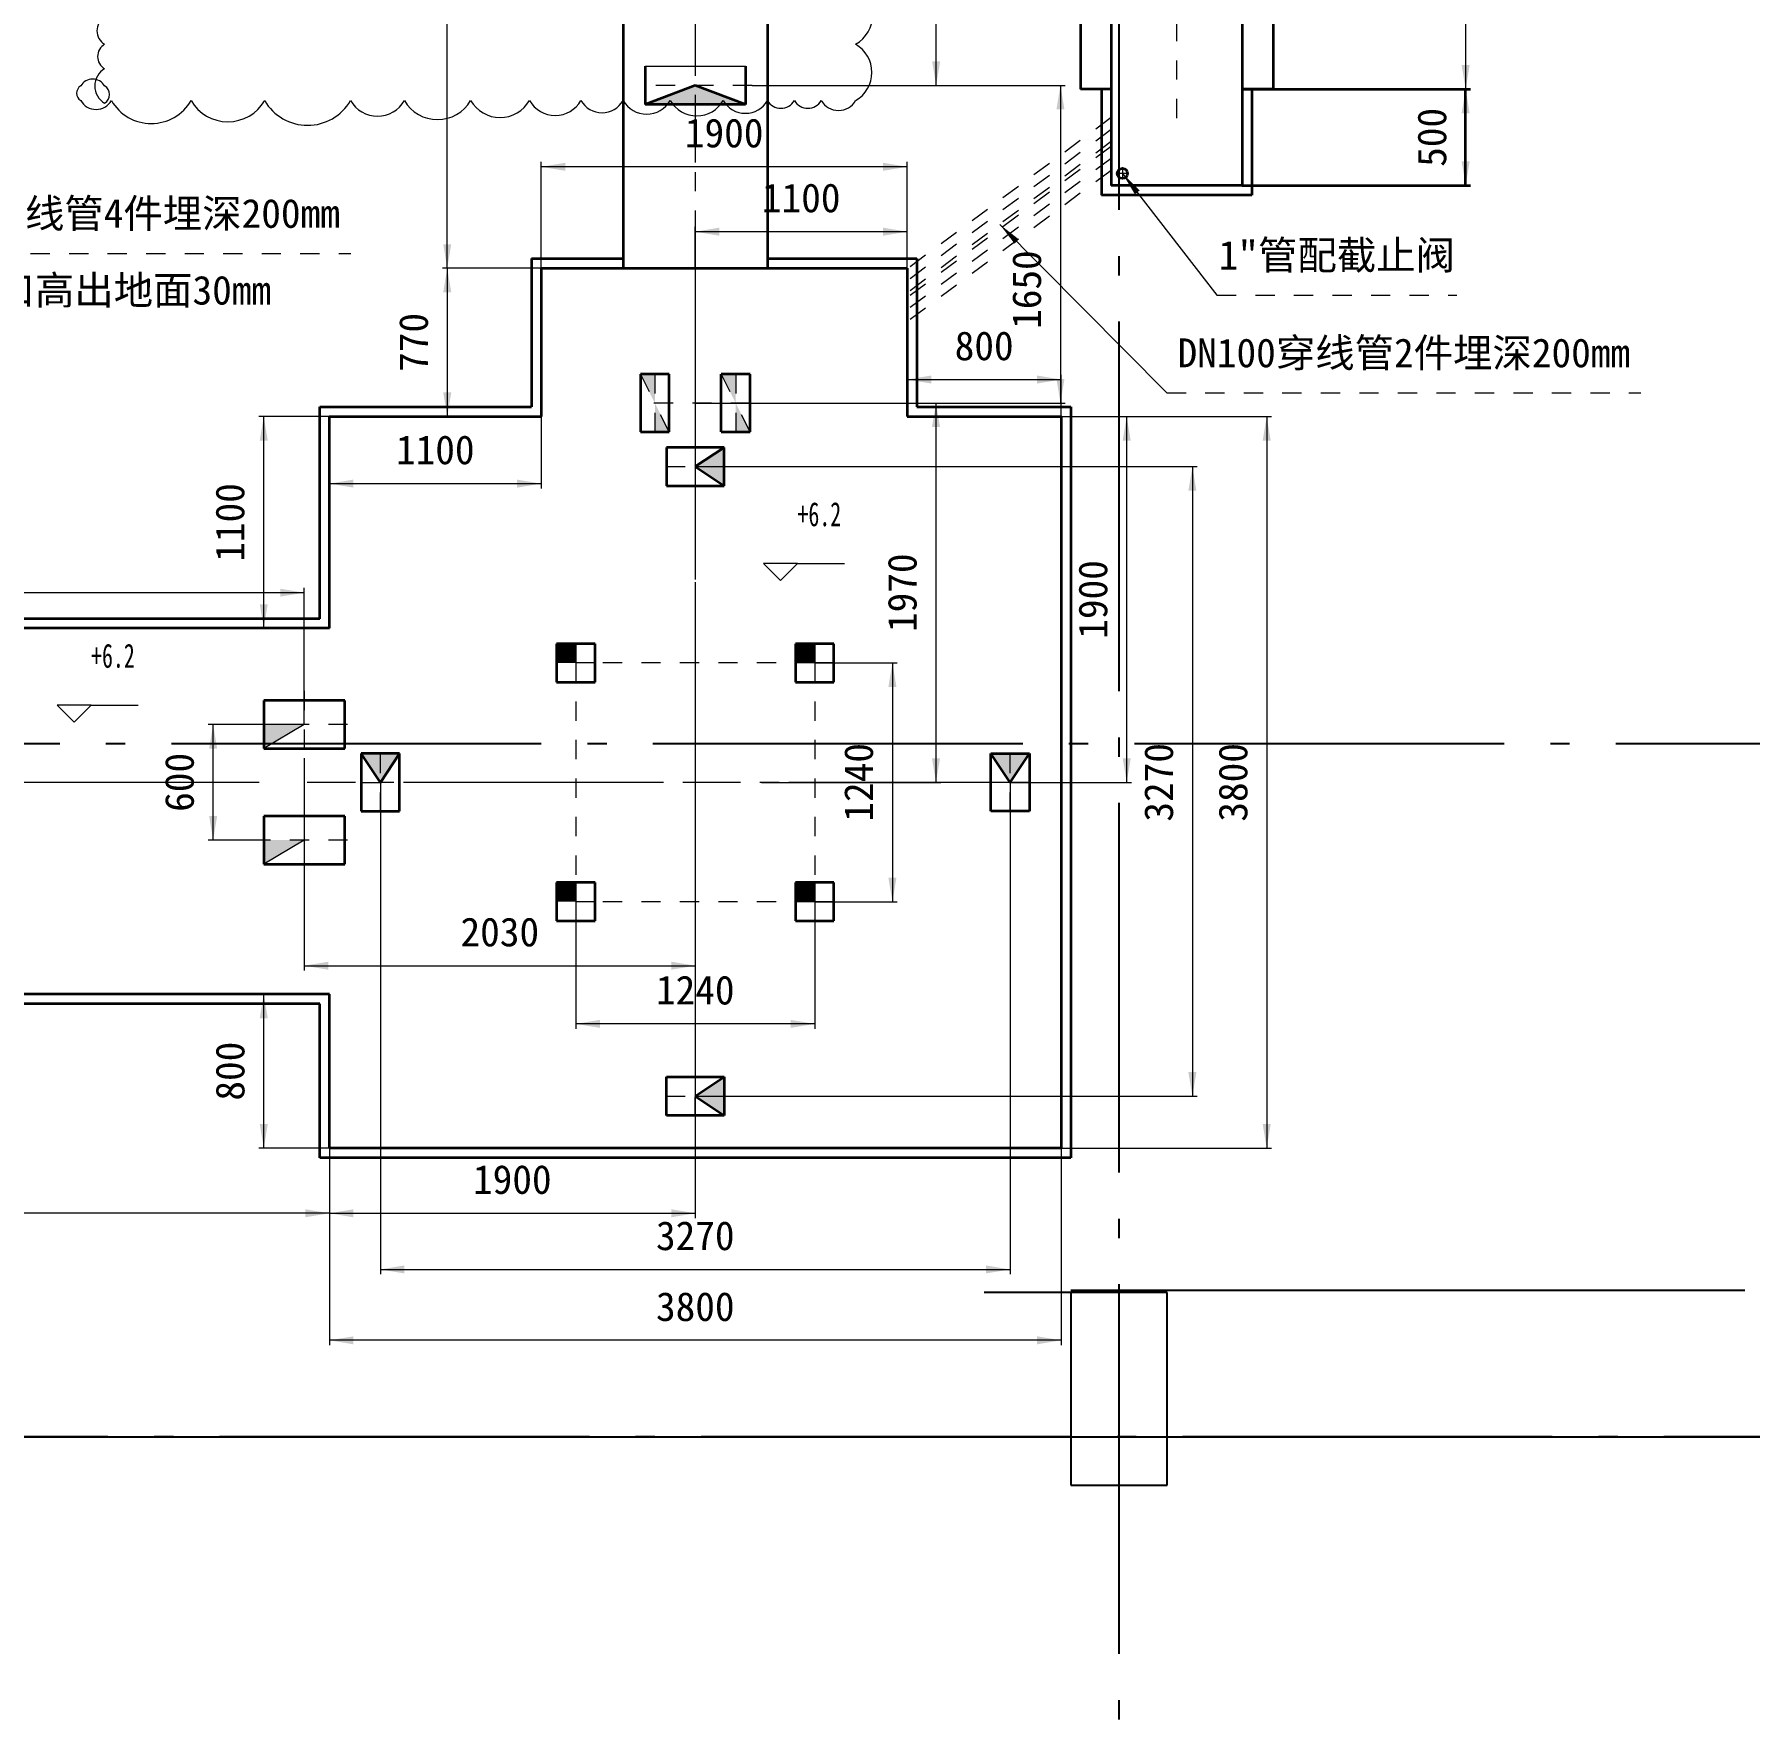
# Model space of a CAD drawing. Header units: metres. Extents: x 497148 to 498044, y 2998751 to 2999627.
# Drawn here: x 497586.3 to 497595.21, y 2999593.6 to 2999602.38 of the extents above; entities that cross this region are included whole.
import ezdxf
from ezdxf.enums import TextEntityAlignment as Align

# ---------------------------------------------------------------- set-up
doc = ezdxf.new("R2010")
doc.units = ezdxf.units.M
for name, pattern in [('ACAD_ISO04W100', [30.5, 24, -3, 0.5, -3]), ('CENTER', [2, 1.25, -0.25, 0.25, -0.25]), ('点画线', [18, 12, -2, 2, -2]), ('虚线', [2, 1, -1])]:
    doc.linetypes.add(name, pattern=pattern)
for name, color, linetype in [('COLUMN', 9, 'Continuous'), ('DOTE', 1, 'CENTER'), ('WALL', 9, 'Continuous')]:
    doc.layers.add(name, color=color, linetype=linetype)
for name, color, linetype, lineweight in [('中心线层', 1, 'CENTER', 9), ('尺寸线层', 3, 'Continuous', 18), ('粗实线层', 7, 'Continuous', 35), ('细实线层', 7, 'Continuous', 18), ('虚线层', 6, '虚线', 18)]:
    doc.layers.add(name, color=color, linetype=linetype, lineweight=lineweight)
doc.styles.add('CEC', font='SimSun.ttf')
doc.styles.add('标准', font='SimSun.ttf', dxfattribs={"width": 0.667})
doc.dimstyles.new('ZB100', dxfattribs={"dimscale": 25000, "dimtxt": 1.5, "dimasz": 1.25, "dimexe": 0.25, "dimexo": 0, "dimgap": 1, "dimtad": 1, "dimdec": 0, "dimtxsty": 'CEC', "dimcen": 2.5, "dimdle": 3, "dimclrd": 3, "dimclre": 3, "dimclrt": 3, "dimadec": 0, "dimazin": 0, "dimtfac": 1, "dimtdec": 0, "dimtmove": 0, "dimatfit": 3, "dimfxl": 0, "dimtolj": 1, "dimarcsym": 0})

# ---------------------------------------------------------------- blocks, each defined once
blk = doc.blocks.new('BLOCK1583_2_2')
at = {"layer": '虚线层', "linetype": 'Continuous', "lineweight": 18}
for points in [[(-601.7, 282.9), (-526.7, 432.9), (-601.7, 432.9)], [(-181.7, 282.9), (-106.7, 432.9), (-181.7, 432.9)], [(-601.7, 282.9), (-676.7, 132.9), (-601.7, 132.9)], [(-181.7, 282.9), (-256.7, 132.9), (-181.7, 132.9)]]:
    blk.add_hatch(color=256, dxfattribs=at).paths.add_polyline_path(points, flags=0)
at = {"layer": '中心线层', "linetype": '点画线', "lineweight": 18}
for p, q in [((-601.7, 132.9), (-601.7, 432.9)), ((-601.7, 402.9), (-601.7, 432.9)), ((-181.7, 132.9), (-181.7, 432.9)), ((-181.7, 402.9), (-181.7, 432.9))]:
    blk.add_line(p, q, dxfattribs=at)
at = {"layer": '中心线层'}
blk.add_line((-106.7, 282.9), (-676.7, 282.9), dxfattribs=at)
at = {"layer": '粗实线层'}
for p, q in [((-676.7, 132.9), (-676.7, 432.9)), ((-676.7, 432.9), (-526.7, 432.9)), ((-526.7, 432.9), (-526.7, 132.9)), ((-256.7, 432.9), (-106.7, 432.9)), ((-256.7, 432.9), (-256.7, 132.9)), ((-106.7, 432.9), (-106.7, 132.9)), ((-526.7, 132.9), (-676.7, 132.9)), ((-106.7, 132.9), (-256.7, 132.9))]:
    blk.add_line(p, q, dxfattribs=at)
at = {"layer": '虚线层', "linetype": '虚线', "lineweight": 18}
for p, q in [((-526.7, 432.9), (-601.7, 282.9)), ((-106.7, 432.9), (-181.7, 282.9)), ((-676.7, 132.9), (-601.7, 282.9)), ((-256.7, 132.9), (-181.7, 282.9))]:
    blk.add_line(p, q, dxfattribs=at)
blk = doc.blocks.new('BLOCK1363110321_1')
at = {"layer": '粗实线层'}
h = blk.add_hatch(color=6, dxfattribs=at)
h.paths.add_polyline_path([(-333.9, 181.1), (-333.9, 102.4), (-333.9, -78.9), (-233.9, 181.1)], flags=0)
h.paths.add_polyline_path([(-333.9, 441.1), (-333.9, 219.5), (-333.9, 181.1), (-233.9, 181.1)], flags=0)
at = {"layer": '中心线层'}
for p, q in [((-233.9, -113.9), (-233.9, 476.1)), ((-83.9, 181.1), (-383.9, 181.1))]:
    blk.add_line(p, q, dxfattribs=at)
at = {"layer": '粗实线层', "linetype": 'Continuous', "lineweight": 35}
blk.add_line((-333.9, -78.9), (-333.9, 441.1), dxfattribs=at)
at = {"layer": '粗实线层'}
for p, q in [((-133.9, 441.1), (-333.9, 441.1)), ((-233.9, 181.1), (-333.9, 441.1)), ((-333.9, -78.9), (-233.9, 181.1)), ((-133.9, -78.9), (-333.9, -78.9))]:
    blk.add_line(p, q, dxfattribs=at)
at = {"layer": '细实线层', "linetype": 'Continuous'}
blk.add_line((-133.9, 441.1), (-133.9, -78.9), dxfattribs=at)
blk = doc.blocks.new('*X503')
at = {"layer": '粗实线层'}
blk.add_hatch(color=6, dxfattribs=at).paths.add_polyline_path([(-100, 0), (-100, 55.6), (-100, 100), (0, 100), (0, 0)], flags=0)
at = {"layer": '中心线层'}
for p, q in [((0, -103), (0, 103)), ((-103, 0), (103, 0))]:
    blk.add_line(p, q, dxfattribs=at)
at = {"layer": '粗实线层'}
for p, q in [((-100, -100), (-100, 100)), ((-100, 100), (100, 100)), ((100, 100), (100, -100)), ((100, -100), (-100, -100))]:
    blk.add_line(p, q, dxfattribs=at)
blk = doc.blocks.new('*X504')
at = {"layer": '粗实线层'}
h = blk.add_hatch(color=6, dxfattribs=at)
h.paths.add_polyline_path([(-100, -150), (-45.6, -68.4), (0, 0), (0, -150)], flags=0)
h.paths.add_polyline_path([(0, -150), (0, -83.7), (0, 0), (100, -150)], flags=0)
at = {"layer": '中心线层'}
for p, q in [((0, 153), (0, -153)), ((-103, 0), (103, 0))]:
    blk.add_line(p, q, dxfattribs=at)
at = {"layer": '粗实线层'}
for p, q in [((-100, -150), (-100, 150)), ((-100, 150), (100, 150)), ((100, 150), (100, -150)), ((0, 0), (-100, -150)), ((0, 0), (100, -150)), ((100, -150), (-100, -150))]:
    blk.add_line(p, q, dxfattribs=at)
blk = doc.blocks.new('2t4343y43_1')
at = {"layer": '中心线层'}
for p, q in [((-1735.1, 3958.6), (-1735.1, 688.6)), ((-100.1, 2318.8), (-3370.1, 2318.8))]:
    blk.add_line(p, q, dxfattribs=at)
at = {"layer": '中心线层', "linetype": '点画线', "lineweight": 18}
for p, q in [((-2355.1, 2938.8), (-2355.1, 1698.8)), ((-1115.1, 2938.8), (-2355.1, 2938.8)), ((-1115.1, 2938.8), (-1115.1, 1698.8)), ((-1115.1, 1698.8), (-2355.1, 1698.8))]:
    blk.add_line(p, q, dxfattribs=at)
at = {"layer": '粗实线层', "xscale": -0.9999999999999994}
for name, p, rotation in [('*X504', (-1735.1, 3958.6), 90.00000045403044), ('*X503', (-2355.1, 2938.8), 90), ('*X503', (-1115.1, 2938.8), 90), ('*X504', (-3370.1, 2318.8), 180), ('*X503', (-2355.1, 1698.8), 90), ('*X503', (-1115.1, 1698.8), 90)]:
    blk.add_blockref(name, p, dxfattribs=dict(at, rotation=rotation))
at = {"layer": '粗实线层'}
for p, rotation in [((-100.1, 2318.8), 180), ((-1735.1, 688.6), 90)]:
    blk.add_blockref('*X504', p, dxfattribs=dict(at, rotation=rotation))
blk = doc.blocks.new('BLOCK2036_1')
h = blk.add_hatch(color=6)
h.paths.add_polyline_path([(-183, 220), (-183, 357), (-183, 430), (-58, 430)], flags=0)
h.paths.add_polyline_path([(-783, 220), (-783, 369.6), (-783, 430), (-658, 430)], flags=0)
at = {"layer": '中心线层'}
for p, q in [((-783, -5), (-783, 445)), ((-183, -5), (-183, 445)), ((-958, 220), (-608, 220)), ((-358, 220), (-8, 220))]:
    blk.add_line(p, q, dxfattribs=at)
at = {"layer": '粗实线层'}
for p, q in [((-908, 10), (-908, 430)), ((-908, 430), (-658, 430)), ((-658, 430), (-658, 10)), ((-308, 10), (-308, 430)), ((-308, 430), (-58, 430)), ((-58, 430), (-58, 10)), ((-658, 10), (-908, 10)), ((-58, 10), (-308, 10))]:
    blk.add_line(p, q, dxfattribs=at)
at = {"layer": '细实线层', "color": 6}
for p, q in [((-783, 220), (-658, 430)), ((-183, 220), (-58, 430))]:
    blk.add_line(p, q, dxfattribs=at)
blk = doc.blocks.new('t43543y54y54_1')
at = {"layer": '中心线层'}
for p, q in [((628.3, -983.3), (628.3, -1983.3)), ((4178.3, -1483.3), (-2771.7, -1483.3)), ((4436.1, -1765.3), (4495.1, -1765.3)), ((4465.6, -1735.9), (4465.6, -1794.8))]:
    blk.add_line(p, q, dxfattribs=at)
at = {"layer": '粗实线层', "color": 0}
for p, q in [((-2771.7, -983.3), (4028.3, -983.3)), ((-2771.7, -983.3), (-2771.7, -1983.3)), ((4028.3, -983.3), (4028.3, -1143.3)), ((-2771.7, -1143.3), (4528.3, -1143.3)), ((4028.3, -1093.3), (4578.3, -1093.3)), ((4528.3, -1143.3), (4528.3, -1823.3)), ((4578.3, -1093.3), (4578.3, -1873.3)), ((-2771.7, -1823.3), (4528.3, -1823.3)), ((4028.3, -1823.3), (4028.3, -1983.3)), ((4028.3, -1873.3), (4578.3, -1873.3)), ((-2771.7, -1983.3), (4028.3, -1983.3))]:
    blk.add_line(p, q, dxfattribs=at)
at = {"layer": '粗实线层'}
blk.add_circle((4465.6, -1765.3), 26.5, dxfattribs=at)
blk = doc.blocks.new('*X509')
at = {"layer": '虚线层', "linetype": 'Continuous', "ltscale": 0.05, "transparency": 16777216}
for points in [[(11885.3, 8377.4), (11906.1, 8252.4), (11864.5, 8252.4)], [(11885.3, 1577.4), (11906.1, 1702.4), (11864.5, 1702.4)]]:
    blk.add_hatch(color=3, dxfattribs=at).paths.add_polyline_path(points, flags=0)
at = {"layer": '虚线层', "color": 3, "linetype": 'Continuous', "ltscale": 0.05, "transparency": 16777216}
for p, q in [((10885.3, 8377.4), (11910.3, 8377.4)), ((11885.3, 8377.4), (11885.3, 1577.4)), ((10885.3, 1577.4), (11910.3, 1577.4))]:
    blk.add_line(p, q, dxfattribs=at)
at = {"layer": '虚线层', "color": 3, "ltscale": 0.05, "transparency": 16777216, "insert": (11711.1, 4977.4), "char_height": 150, "width": 816.201, "attachment_point": 5, "rotation": 89.9999, "style": 'CEC'}
blk.add_mtext('6800', dxfattribs=at)
blk = doc.blocks.new('*X510')
at = {"layer": '虚线层', "linetype": 'Continuous', "lineweight": 35, "ltscale": 0.05, "transparency": 16777216}
for points in [[(11885.3, 1577.4), (11864.5, 1452.4), (11906.1, 1452.4)], [(11885.3, 1077.4), (11864.5, 1202.4), (11906.1, 1202.4)]]:
    blk.add_hatch(color=3, dxfattribs=at).paths.add_polyline_path(points, flags=0)
at = {"layer": '虚线层', "color": 3, "linetype": 'Continuous', "lineweight": 35, "ltscale": 0.05, "transparency": 16777216}
for p, q in [((10725.3, 1577.4), (11910.3, 1577.4, 0)), ((11885.3, 1077.4), (11885.3, 1577.4)), ((10725.3, 1077.4), (11910.3, 1077.4, 0))]:
    blk.add_line(p, q, dxfattribs=at)
at = {"layer": '虚线层', "color": 3, "lineweight": 35, "ltscale": 0.05, "transparency": 16777216, "insert": (11711.1, 1327.4), "char_height": 150, "width": 596.648, "attachment_point": 5, "rotation": 89.9999, "style": 'CEC'}
blk.add_mtext('500', dxfattribs=at)
blk = doc.blocks.new('*X517')
at = {"layer": '虚线层', "linetype": 'Continuous', "ltscale": 0.05, "transparency": 16777216}
for points in [[(9136.1, 3797.4), (9115.3, 3672.4), (9156.9, 3672.4)], [(9136.1, 1597.4), (9115.3, 1722.4), (9156.9, 1722.4)]]:
    blk.add_hatch(color=3, dxfattribs=at).paths.add_polyline_path(points, flags=0)
at = {"layer": '虚线层', "color": 3, "linetype": 'Continuous', "ltscale": 0.05, "transparency": 16777216}
for p, q in [((8145.3, 3797.4), (9161.1, 3797.4)), ((9136.1, 1597.4), (9136.1, 3797.4)), ((8180.3, 1597.4), (9161.1, 1597.4))]:
    blk.add_line(p, q, dxfattribs=at)
at = {"layer": '虚线层', "color": 3, "ltscale": 0.05, "transparency": 16777216, "insert": (8961.9, 2697.4), "char_height": 150, "width": 814.525, "attachment_point": 5, "rotation": 90, "style": 'CEC'}
blk.add_mtext('2200', dxfattribs=at)
blk = doc.blocks.new('*X518')
at = {"layer": '虚线层', "linetype": 'Continuous', "ltscale": 0.05, "transparency": 16777216}
for points in [[(9781.5, 1597.4), (9802.3, 1472.4), (9760.6, 1472.4)], [(9781.5, -52.6), (9802.3, 72.4), (9760.6, 72.4)]]:
    blk.add_hatch(color=3, dxfattribs=at).paths.add_polyline_path(points, flags=0)
at = {"layer": '虚线层', "color": 3, "linetype": 'Continuous', "ltscale": 0.05, "transparency": 16777216}
for p, q in [((8180.3, 1597.4), (9806.5, 1597.4)), ((9781.5, 1597.4), (9781.5, -52.6)), ((8095.3, -52.6), (9806.5, -52.6))]:
    blk.add_line(p, q, dxfattribs=at)
at = {"layer": '虚线层', "color": 3, "ltscale": 0.05, "transparency": 16777216, "insert": (9606.9, 536.7), "char_height": 150, "width": 787.709, "attachment_point": 5, "rotation": 90, "style": 'CEC'}
blk.add_mtext('1650', dxfattribs=at)
blk = doc.blocks.new('*X522')
at = {"layer": '虚线层', "linetype": 'Continuous', "ltscale": 0.05, "transparency": 16777216}
for points in [[(6597.4, 7947.4), (6576.6, 7822.4), (6618.3, 7822.4)], [(6597.4, 647.4), (6576.6, 772.4), (6618.3, 772.4)]]:
    blk.add_hatch(color=3, dxfattribs=at).paths.add_polyline_path(points, flags=0)
at = {"layer": '虚线层', "color": 3, "linetype": 'Continuous', "ltscale": 0.05, "transparency": 16777216}
for p, q in [((7085.3, 7947.4), (6572.4, 7947.4)), ((6597.4, 647.4), (6597.4, 7947.4)), ((7085.3, 647.4), (6572.4, 647.4))]:
    blk.add_line(p, q, dxfattribs=at)
at = {"layer": '虚线层', "color": 3, "ltscale": 0.05, "transparency": 16777216, "insert": (6423.3, 4297.4), "char_height": 150, "width": 809.497, "attachment_point": 5, "rotation": 90, "style": 'CEC'}
blk.add_mtext('7300', dxfattribs=at)
blk = doc.blocks.new('*X524')
at = {"layer": '虚线层', "linetype": 'Continuous', "ltscale": 0.05, "transparency": 16777216}
for points in [[(9135.3, -52.6), (9114.5, -177.6), (9156.1, -177.6)], [(9135.3, -2022.6), (9114.5, -1897.6), (9156.1, -1897.6)]]:
    blk.add_hatch(color=3, dxfattribs=at).paths.add_polyline_path(points, flags=0)
at = {"layer": '虚线层', "color": 3, "linetype": 'Continuous', "ltscale": 0.05, "transparency": 16777216}
for p, q in [((7885.3, -52.6), (9160.3, -52.6)), ((9135.3, -2022.6), (9135.3, -52.6)), ((8228.8, -2022.6), (9160.3, -2022.6))]:
    blk.add_line(p, q, dxfattribs=at)
at = {"layer": '虚线层', "color": 3, "ltscale": 0.05, "transparency": 16777216, "insert": (8960.7, -1037.6), "char_height": 150, "width": 787.709, "attachment_point": 5, "rotation": 90, "style": 'CEC'}
blk.add_mtext('1970', dxfattribs=at)
blk = doc.blocks.new('*X525')
at = {"layer": '虚线层', "linetype": 'Continuous', "ltscale": 0.05, "transparency": 16777216}
for points in [[(5855.3, -2975), (5980.3, -2954.1), (5980.3, -2995.8)], [(7885.3, -2975), (7760.3, -2954.1), (7760.3, -2995.8)]]:
    blk.add_hatch(color=3, dxfattribs=at).paths.add_polyline_path(points, flags=0)
at = {"layer": '虚线层', "color": 3, "linetype": 'Continuous', "ltscale": 0.05, "transparency": 16777216}
for p, q in [((5855.3, -1897.6), (5855.3, -3000)), ((7885.3, -2022.6), (7885.3, -3000)), ((5855.3, -2975), (7885.3, -2975))]:
    blk.add_line(p, q, dxfattribs=at)
at = {"layer": '虚线层', "color": 3, "ltscale": 0.05, "transparency": 16777216, "insert": (6870.3, -2800.8), "char_height": 150, "width": 814.525, "attachment_point": 5, "style": 'CEC'}
blk.add_mtext('2030', dxfattribs=at)
blk = doc.blocks.new('*X526')
at = {"layer": '虚线层', "linetype": 'Continuous', "ltscale": 0.05, "transparency": 16777216}
for points in [[(8909, -1402.6), (8929.8, -1527.6), (8888.1, -1527.6)], [(8909, -2642.6), (8929.8, -2517.6), (8888.1, -2517.6)]]:
    blk.add_hatch(color=3, dxfattribs=at).paths.add_polyline_path(points, flags=0)
at = {"layer": '虚线层', "color": 3, "linetype": 'Continuous', "ltscale": 0.05, "transparency": 16777216}
for p, q in [((8505.3, -1402.6), (8934, -1402.6)), ((8909, -1402.6), (8909, -2642.6)), ((8505.3, -2642.6), (8934, -2642.6))]:
    blk.add_line(p, q, dxfattribs=at)
at = {"layer": '虚线层', "color": 3, "ltscale": 0.05, "transparency": 16777216, "insert": (8734.4, -2022.6), "char_height": 150, "width": 787.709, "attachment_point": 5, "rotation": 90, "style": 'CEC'}
blk.add_mtext('1240', dxfattribs=at)
blk = doc.blocks.new('*X527')
at = {"layer": '虚线层', "linetype": 'Continuous', "ltscale": 0.05, "transparency": 16777216}
for points in [[(10466.5, -382.8), (10487.3, -507.8), (10445.7, -507.8)], [(10466.5, -3652.8), (10487.3, -3527.8), (10445.7, -3527.8)]]:
    blk.add_hatch(color=3, dxfattribs=at).paths.add_polyline_path(points, flags=0)
at = {"layer": '虚线层', "color": 3, "linetype": 'Continuous', "ltscale": 0.05, "transparency": 16777216}
for p, q in [((7885.3, -382.8), (10491.5, -382.8)), ((10466.5, -382.8), (10466.5, -3652.8)), ((7885.3, -3652.8), (10491.5, -3652.8))]:
    blk.add_line(p, q, dxfattribs=at)
at = {"layer": '虚线层', "color": 3, "ltscale": 0.05, "transparency": 16777216, "insert": (10292.4, -2022.6), "char_height": 150, "width": 811.173, "attachment_point": 5, "rotation": 90, "style": 'CEC'}
blk.add_mtext('3270', dxfattribs=at)
blk = doc.blocks.new('*X528')
at = {"layer": '虚线层', "linetype": 'Continuous', "ltscale": 0.05, "transparency": 16777216}
for points in [[(7265.3, -3277.1), (7390.3, -3298), (7390.3, -3256.3)], [(8505.3, -3277.1), (8380.3, -3298), (8380.3, -3256.3)]]:
    blk.add_hatch(color=3, dxfattribs=at).paths.add_polyline_path(points, flags=0)
at = {"layer": '虚线层', "color": 3, "linetype": 'Continuous', "ltscale": 0.05, "transparency": 16777216}
for p, q in [((7265.3, -2642.6), (7265.3, -3302.1)), ((8505.3, -2642.6), (8505.3, -3302.1)), ((8505.3, -3277.1), (7265.3, -3277.1))]:
    blk.add_line(p, q, dxfattribs=at)
at = {"layer": '虚线层', "color": 3, "ltscale": 0.05, "transparency": 16777216, "insert": (7885.3, -3102.6), "char_height": 150, "width": 787.709, "attachment_point": 5, "style": 'CEC'}
blk.add_mtext('1240', dxfattribs=at)
blk = doc.blocks.new('*X529')
at = {"layer": '虚线层', "linetype": 'Continuous', "ltscale": 0.05, "transparency": 16777216}
for points in [[(6250.3, -4552.6), (6375.3, -4531.8), (6375.3, -4573.4)], [(9520.3, -4552.6), (9395.3, -4531.8), (9395.3, -4573.4)]]:
    blk.add_hatch(color=3, dxfattribs=at).paths.add_polyline_path(points, flags=0)
at = {"layer": '虚线层', "color": 3, "linetype": 'Continuous', "ltscale": 0.05, "transparency": 16777216}
for p, q in [((6250.3, -2022.6), (6250.3, -4577.6)), ((9520.3, -2022.6), (9520.3, -4577.6)), ((6250.3, -4552.6), (9520.3, -4552.6))]:
    blk.add_line(p, q, dxfattribs=at)
at = {"layer": '虚线层', "color": 3, "ltscale": 0.05, "transparency": 16777216, "insert": (7885.3, -4378.4), "char_height": 150, "width": 811.173, "attachment_point": 5, "style": 'CEC'}
blk.add_mtext('3270', dxfattribs=at)
blk = doc.blocks.new('*X530')
at = {"layer": '虚线层', "linetype": 'Continuous', "ltscale": 0.05, "transparency": 16777216}
for points in [[(10125.5, -122.6), (10104.6, -247.6), (10146.3, -247.6)], [(10125.5, -2022.6), (10104.6, -1897.6), (10146.3, -1897.6)]]:
    blk.add_hatch(color=3, dxfattribs=at).paths.add_polyline_path(points, flags=0)
at = {"layer": '虚线层', "color": 3, "linetype": 'Continuous', "ltscale": 0.05, "transparency": 16777216}
for p, q in [((9520.3, -122.6), (10150.5, -122.6)), ((10125.5, -2022.6), (10125.5, -122.6)), ((9520.3, -2022.6), (10150.5, -2022.6))]:
    blk.add_line(p, q, dxfattribs=at)
at = {"layer": '虚线层', "color": 3, "ltscale": 0.05, "transparency": 16777216, "insert": (9950.9, -1072.6), "char_height": 150, "width": 787.709, "attachment_point": 5, "rotation": 90, "style": 'CEC'}
blk.add_mtext('1900', dxfattribs=at)
blk = doc.blocks.new('*X531')
at = {"layer": '虚线层', "linetype": 'Continuous', "ltscale": 0.05, "transparency": 16777216}
for points in [[(10852.4, -122.6), (10873.3, -247.6), (10831.6, -247.6)], [(10852.4, -3922.6), (10873.3, -3797.6), (10831.6, -3797.6)]]:
    blk.add_hatch(color=3, dxfattribs=at).paths.add_polyline_path(points, flags=0)
at = {"layer": '虚线层', "color": 3, "linetype": 'Continuous', "ltscale": 0.05, "transparency": 16777216}
for p, q in [((9785.3, -122.6), (10877.4, -122.6)), ((10852.4, -122.6), (10852.4, -3922.6)), ((9785.3, -3922.6), (10877.4, -3922.6))]:
    blk.add_line(p, q, dxfattribs=at)
at = {"layer": '虚线层', "color": 3, "ltscale": 0.05, "transparency": 16777216, "insert": (10678.3, -2022.6), "char_height": 150, "width": 811.173, "attachment_point": 5, "rotation": 90, "style": 'CEC'}
blk.add_mtext('3800', dxfattribs=at)
blk = doc.blocks.new('*X532')
at = {"layer": '虚线层', "linetype": 'Continuous', "ltscale": 0.05, "transparency": 16777216}
for points in [[(5985.3, -4260.9), (6110.3, -4240.1), (6110.3, -4281.8)], [(7885.3, -4260.9), (7760.3, -4240.1), (7760.3, -4281.8)]]:
    blk.add_hatch(color=3, dxfattribs=at).paths.add_polyline_path(points, flags=0)
at = {"layer": '虚线层', "color": 3, "linetype": 'Continuous', "ltscale": 0.05, "transparency": 16777216}
for p, q in [((7885.3, -3652.8), (7885.3, -4285.9)), ((5985.3, -3922.6), (5985.3, -4285.9)), ((5985.3, -4260.9), (7885.3, -4260.9))]:
    blk.add_line(p, q, dxfattribs=at)
at = {"layer": '虚线层', "color": 3, "ltscale": 0.05, "transparency": 16777216, "insert": (6935.3, -4086.3), "char_height": 150, "width": 787.709, "attachment_point": 5, "style": 'CEC'}
blk.add_mtext('1900', dxfattribs=at)
blk = doc.blocks.new('*X533')
at = {"layer": '虚线层', "linetype": 'Continuous', "ltscale": 0.05, "transparency": 16777216}
for points in [[(5985.3, -4920.6), (6110.3, -4941.5), (6110.3, -4899.8)], [(9785.3, -4920.6), (9660.3, -4941.5), (9660.3, -4899.8)]]:
    blk.add_hatch(color=3, dxfattribs=at).paths.add_polyline_path(points, flags=0)
at = {"layer": '虚线层', "color": 3, "linetype": 'Continuous', "ltscale": 0.05, "transparency": 16777216}
for p, q in [((5985.3, -3922.6), (5985.3, -4945.6)), ((9785.3, -3922.6), (9785.3, -4945.6)), ((9785.3, -4920.6), (5985.3, -4920.6))]:
    blk.add_line(p, q, dxfattribs=at)
at = {"layer": '虚线层', "color": 3, "ltscale": 0.05, "transparency": 16777216, "insert": (7885.3, -4746.5), "char_height": 150, "width": 811.173, "attachment_point": 5, "style": 'CEC'}
blk.add_mtext('3800', dxfattribs=at)
blk = doc.blocks.new('*X534')
at = {"layer": '虚线层', "linetype": 'Continuous', "ltscale": 0.05, "transparency": 16777216}
for points in [[(7085.3, 1174.5), (7210.3, 1153.7), (7210.3, 1195.3)], [(8985.3, 1174.5), (8860.3, 1153.7), (8860.3, 1195.3)]]:
    blk.add_hatch(color=3, dxfattribs=at).paths.add_polyline_path(points, flags=0)
at = {"layer": '虚线层', "color": 3, "linetype": 'Continuous', "ltscale": 0.05, "transparency": 16777216}
for p, q in [((7085.3, 647.4), (7085.3, 1199.5)), ((8985.3, 1174.5), (7085.3, 1174.5)), ((8985.3, 647.4), (8985.3, 1199.5))]:
    blk.add_line(p, q, dxfattribs=at)
at = {"layer": '虚线层', "color": 3, "ltscale": 0.05, "transparency": 16777216, "insert": (8035.3, 1349.1), "char_height": 150, "width": 787.709, "attachment_point": 5, "style": 'CEC'}
blk.add_mtext('1900', dxfattribs=at)
blk = doc.blocks.new('*X535')
at = {"layer": '虚线层', "linetype": 'Continuous', "ltscale": 0.05, "transparency": 16777216}
for points in [[(7885.3, 837.4), (8010.3, 816.6), (8010.3, 858.3)], [(8985.3, 837.4), (8860.3, 816.6), (8860.3, 858.3)]]:
    blk.add_hatch(color=3, dxfattribs=at).paths.add_polyline_path(points, flags=0)
at = {"layer": '虚线层', "color": 3, "linetype": 'Continuous', "ltscale": 0.05, "transparency": 16777216}
for p, q in [((7885.3, 647.4), (7885.3, 862.4)), ((8985.3, 837.4), (7885.3, 837.4)), ((8985.3, 647.4), (8985.3, 862.4))]:
    blk.add_line(p, q, dxfattribs=at)
at = {"layer": '虚线层', "color": 3, "ltscale": 0.05, "transparency": 16777216, "insert": (8435.3, 1012), "char_height": 150, "width": 787.709, "attachment_point": 5, "style": 'CEC'}
blk.add_mtext('1100', dxfattribs=at)
blk = doc.blocks.new('*X536')
at = {"layer": '虚线层', "linetype": 'Continuous', "ltscale": 0.05, "transparency": 16777216}
for points in [[(6597.4, 647.4), (6618.3, 522.4), (6576.6, 522.4)], [(6597.4, -122.6), (6618.3, 2.4), (6576.6, 2.4)]]:
    blk.add_hatch(color=3, dxfattribs=at).paths.add_polyline_path(points, flags=0)
at = {"layer": '虚线层', "color": 3, "linetype": 'Continuous', "ltscale": 0.05, "transparency": 16777216}
for p, q in [((7085.3, 647.4), (6572.4, 647.4)), ((6597.4, 647.4), (6597.4, -122.6)), ((7085.3, -122.6), (6572.4, -122.6))]:
    blk.add_line(p, q, dxfattribs=at)
at = {"layer": '虚线层', "color": 3, "ltscale": 0.05, "transparency": 16777216, "insert": (6423.3, 262.4), "char_height": 150, "width": 594.972, "attachment_point": 5, "rotation": 90, "style": 'CEC'}
blk.add_mtext('770', dxfattribs=at)
blk = doc.blocks.new('*X537')
at = {"layer": '虚线层', "linetype": 'Continuous', "ltscale": 0.05, "transparency": 16777216}
for points in [[(8985.3, 69.5), (9110.3, 90.3), (9110.3, 48.7)], [(9785.3, 69.5), (9660.3, 90.3), (9660.3, 48.7)]]:
    blk.add_hatch(color=3, dxfattribs=at).paths.add_polyline_path(points, flags=0)
at = {"layer": '虚线层', "color": 3, "linetype": 'Continuous', "ltscale": 0.05, "transparency": 16777216}
for p, q in [((8985.3, -122.6), (8985.3, 94.5)), ((9785.3, -122.6), (9785.3, 94.5)), ((8985.3, 69.5), (9785.3, 69.5))]:
    blk.add_line(p, q, dxfattribs=at)
at = {"layer": '虚线层', "color": 3, "ltscale": 0.05, "transparency": 16777216, "insert": (9385.3, 243.7), "char_height": 150, "width": 603.352, "attachment_point": 5, "style": 'CEC'}
blk.add_mtext('800', dxfattribs=at)
blk = doc.blocks.new('*X538')
at = {"layer": '虚线层', "linetype": 'Continuous', "ltscale": 0.05, "transparency": 16777216}
for points in [[(5985.3, -471.1), (6110.3, -450.3), (6110.3, -491.9)], [(7085.3, -471.1), (6960.3, -450.3), (6960.3, -491.9)]]:
    blk.add_hatch(color=3, dxfattribs=at).paths.add_polyline_path(points, flags=0)
at = {"layer": '虚线层', "color": 3, "linetype": 'Continuous', "ltscale": 0.05, "transparency": 16777216}
for p, q in [((5985.3, -122.6), (5985.3, -496.1)), ((7085.3, -122.6), (7085.3, -496.1)), ((5985.3, -471.1), (7085.3, -471.1))]:
    blk.add_line(p, q, dxfattribs=at)
at = {"layer": '虚线层', "color": 3, "ltscale": 0.05, "transparency": 16777216, "insert": (6535.3, -296.5), "char_height": 150, "width": 787.709, "attachment_point": 5, "style": 'CEC'}
blk.add_mtext('1100', dxfattribs=at)
blk = doc.blocks.new('*X539')
at = {"layer": '虚线层', "linetype": 'Continuous', "ltscale": 0.05, "transparency": 16777216}
for points in [[(5644.6, -122.6), (5623.8, -247.6), (5665.4, -247.6)], [(5644.6, -1222.6), (5623.8, -1097.6), (5665.4, -1097.6)]]:
    blk.add_hatch(color=3, dxfattribs=at).paths.add_polyline_path(points, flags=0)
at = {"layer": '虚线层', "color": 3, "linetype": 'Continuous', "ltscale": 0.05, "transparency": 16777216}
for p, q in [((5985.3, -122.6), (5619.6, -122.6)), ((5644.6, -1222.6), (5644.6, -122.6)), ((5985.3, -1222.6), (5619.6, -1222.6))]:
    blk.add_line(p, q, dxfattribs=at)
at = {"layer": '虚线层', "color": 3, "ltscale": 0.05, "transparency": 16777216, "insert": (5470, -672.6), "char_height": 150, "width": 787.709, "attachment_point": 5, "rotation": 90, "style": 'CEC'}
blk.add_mtext('1100', dxfattribs=at)
blk = doc.blocks.new('*X540')
at = {"layer": '虚线层', "linetype": 'Continuous', "ltscale": 0.05, "transparency": 16777216}
for points in [[(5644.6, -3122.6), (5623.8, -3247.6), (5665.4, -3247.6)], [(5644.6, -3922.6), (5623.8, -3797.6), (5665.4, -3797.6)]]:
    blk.add_hatch(color=3, dxfattribs=at).paths.add_polyline_path(points, flags=0)
at = {"layer": '虚线层', "color": 3, "linetype": 'Continuous', "ltscale": 0.05, "transparency": 16777216}
for p, q in [((5985.3, -3122.6), (5619.6, -3122.6)), ((5644.6, -3922.6), (5644.6, -3122.6)), ((5985.3, -3922.6), (5619.6, -3922.6))]:
    blk.add_line(p, q, dxfattribs=at)
at = {"layer": '虚线层', "color": 3, "ltscale": 0.05, "transparency": 16777216, "insert": (5470.5, -3522.6), "char_height": 150, "width": 603.352, "attachment_point": 5, "rotation": 90, "style": 'CEC'}
blk.add_mtext('800', dxfattribs=at)
blk = doc.blocks.new('*X541')
at = {"layer": '虚线层', "linetype": 'Continuous', "ltscale": 0.05, "transparency": 16777216}
for points in [[(2275.3, -1037.6), (2400.3, -1058.4), (2400.3, -1016.8)], [(5855.3, -1037.6), (5730.3, -1058.4), (5730.3, -1016.8)]]:
    blk.add_hatch(color=3, dxfattribs=at).paths.add_polyline_path(points, flags=0)
at = {"layer": '虚线层', "color": 3, "linetype": 'Continuous', "ltscale": 0.05, "transparency": 16777216}
for p, q in [((2275.3, -1722.6), (2275.3, -1012.6)), ((5855.3, -1037.6), (2275.3, -1037.6)), ((5855.3, -1722.6), (5855.3, -1012.6))]:
    blk.add_line(p, q, dxfattribs=at)
at = {"layer": '虚线层', "color": 3, "ltscale": 0.05, "transparency": 16777216, "insert": (4065.3, -863.4), "char_height": 150, "width": 811.173, "attachment_point": 5, "style": 'CEC'}
blk.add_mtext('3580', dxfattribs=at)
blk = doc.blocks.new('*X543')
at = {"layer": '虚线层', "linetype": 'Continuous', "ltscale": 0.05, "transparency": 16777216}
for points in [[(1195.3, -4260.9), (1320.3, -4281.8), (1320.3, -4240.1)], [(5985.3, -4260.9), (5860.3, -4281.8), (5860.3, -4240.1)]]:
    blk.add_hatch(color=3, dxfattribs=at).paths.add_polyline_path(points, flags=0)
at = {"layer": '虚线层', "color": 3, "linetype": 'Continuous', "ltscale": 0.05, "transparency": 16777216}
for p, q in [((1195.3, -3122.6), (1195.3, -4285.9)), ((5985.3, -3122.6), (5985.3, -4285.9)), ((5985.3, -4260.9), (1195.3, -4260.9))]:
    blk.add_line(p, q, dxfattribs=at)
at = {"layer": '虚线层', "color": 3, "ltscale": 0.05, "transparency": 16777216, "insert": (3590.3, -4086.8), "char_height": 150, "width": 821.229, "attachment_point": 5, "style": 'CEC'}
blk.add_mtext('4790', dxfattribs=at)
blk = doc.blocks.new('*X544')
at = {"layer": '虚线层', "linetype": 'Continuous', "ltscale": 0.05, "transparency": 16777216}
for points in [[(5381.8, -1722.6), (5360.9, -1847.6), (5402.6, -1847.6)], [(5381.8, -2322.6), (5360.9, -2197.6), (5402.6, -2197.6)]]:
    blk.add_hatch(color=3, dxfattribs=at).paths.add_polyline_path(points, flags=0)
at = {"layer": '虚线层', "color": 3, "linetype": 'Continuous', "ltscale": 0.05, "transparency": 16777216}
for p, q in [((5855.3, -1722.6), (5356.8, -1722.6)), ((5381.8, -2322.6), (5381.8, -1722.6)), ((5630.3, -2322.6), (5356.8, -2322.6))]:
    blk.add_line(p, q, dxfattribs=at)
at = {"layer": '虚线层', "color": 3, "ltscale": 0.05, "transparency": 16777216, "insert": (5207.6, -2022.6), "char_height": 150, "width": 601.676, "attachment_point": 5, "rotation": 90, "style": 'CEC'}
blk.add_mtext('600', dxfattribs=at)
blk = doc.blocks.new('*X548')
at = {"layer": '虚线层', "linetype": '虚线', "ltscale": 0.05}
blk.add_hatch(color=3, dxfattribs=at).paths.add_polyline_path([(-1323.7, -1147.5), (-1329.2, -1021.7), (-1298.1, -1024.2)], flags=0)
at = {"layer": '虚线层', "color": 3, "linetype": 'Continuous', "ltscale": 0.05}
blk.add_line((-1323.7, -1147.5), (-1231, 0), dxfattribs=at)
at = {"layer": '虚线层', "color": 3, "ltscale": 0.05}
blk.add_line((-1231, 0), (1231, 0), dxfattribs=at)
at = {"layer": '虚线层', "color": 3, "ltscale": 0.05, "char_height": 150, "attachment_point": 5, "style": 'CEC'}
for s, insert, width in [('DN100穿线管4件埋深200mm', (0, 199.3), 4924.022), ('出口高出地面30mm', (0, -199.3), 3377.095)]:
    blk.add_mtext(s, dxfattribs=dict(at, insert=insert, width=width))
blk = doc.blocks.new('*X549')
at = {"layer": '虚线层', "linetype": '虚线', "ltscale": 0.05}
blk.add_hatch(color=3, dxfattribs=at).paths.add_polyline_path([(-2098.6, 875), (-1999.5, 797.2), (-2021.7, 775.2)], flags=0)
at = {"layer": '虚线层', "color": 3, "linetype": 'Continuous', "ltscale": 0.05}
blk.add_line((-2098.6, 875), (-1231, 0), dxfattribs=at)
at = {"layer": '虚线层', "color": 3, "ltscale": 0.05}
blk.add_line((-1231, 0), (1231, 0), dxfattribs=at)
at = {"layer": '虚线层', "color": 3, "ltscale": 0.05, "insert": (0, 199.3), "char_height": 150, "width": 4924.022, "attachment_point": 5, "style": 'CEC'}
blk.add_mtext('DN100穿线管2件埋深200mm', dxfattribs=at)
blk = doc.blocks.new('*X550')
at = {"layer": '虚线层', "linetype": '虚线', "ltscale": 0.05}
blk.add_hatch(color=3, dxfattribs=at).paths.add_polyline_path([(-1113.4, 632.1), (-1024.4, 543), (-1049.1, 523.8)], flags=0)
at = {"layer": '虚线层', "color": 3, "linetype": 'Continuous', "ltscale": 0.05}
blk.add_line((-1113.4, 632.1), (-622.6, 0), dxfattribs=at)
at = {"layer": '虚线层', "color": 3, "ltscale": 0.05}
blk.add_line((-622.6, 0), (622.6, 0), dxfattribs=at)
at = {"layer": '虚线层', "color": 3, "ltscale": 0.05, "insert": (0, 199.3), "char_height": 150, "width": 2490.503, "attachment_point": 5, "style": 'CEC'}
blk.add_mtext('1"管配截止阀', dxfattribs=at)
blk = doc.blocks.new('CAXBLOCK25')
at = {"layer": '尺寸线层', "color": 3, "linetype": 'Continuous'}
for p, q in [((-9306.2, 34849.1), (-9394.6, 34937.5)), ((-9217.8, 34937.5), (-9394.6, 34937.5)), ((-9306.2, 34849.1), (-9217.8, 34937.5)), ((-9217.8, 34937.5), (-8974, 34937.5))]:
    blk.add_line(p, q, dxfattribs=at)
at = {"layer": '尺寸线层', "color": 3, "linetype": 'Continuous', "style": '标准', "width": 0.667}
blk.add_text('+6.2', height=125, dxfattribs=at).set_placement((-9217.8, 35093.8), align=Align.BOTTOM_LEFT)
blk = doc.blocks.new('CAXBLOCK26')
at = {"layer": '尺寸线层', "color": 3, "linetype": 'Continuous'}
for p, q in [((-5638.2, 35584.6), (-5726.6, 35673)), ((-5549.8, 35673), (-5726.6, 35673)), ((-5638.2, 35584.6), (-5549.8, 35673)), ((-5549.8, 35673), (-5306, 35673))]:
    blk.add_line(p, q, dxfattribs=at)
at = {"layer": '尺寸线层', "color": 3, "linetype": 'Continuous', "style": '标准', "width": 0.667}
blk.add_text('+6.2', height=125, dxfattribs=at).set_placement((-5549.8, 35829.2), align=Align.BOTTOM_LEFT)
blk = doc.blocks.new('rt5326t32t32')
at = {"layer": 'COLUMN'}
for p, q in [((9885.3, -4672.3), (9385.3, -4672.3)), ((9835.3, -4672.3), (9835.3, -5672.3)), ((10335.3, -5672.3), (10335.3, -4672.3)), ((9835.3, -5672.3), (10335.3, -5672.3))]:
    blk.add_line(p, q, dxfattribs=at)
at = {"layer": 'WALL'}
blk.add_line((13335.3, -4662.3), (9835.3, -4662.3), dxfattribs=at)
at = {"layer": '中心线层'}
for p, q in [((7885.3, 8947.4), (7885.3, -3922.6)), ((10045.3, 1367.5), (8985.3, 581.4)), ((10045.3, 1218.1), (8985.3, 432)), ((7885.3, -269.6), (7885.3, -3675.6))]:
    blk.add_line(p, q, dxfattribs=at)
at = {"layer": '尺寸线层', "color": 2, "ltscale": 0.05}
blk.add_lwpolyline([(4818.5, 1950.8, 0.57735), (4818.5, 1810.7, 0.57735), (4818.5, 1683.4, 0.57735), (4818.5, 1505.1, 0.57735), (4818.5, 1594.3, 0.57735), (4694.4, 1594.3, 0.57735), (4694.4, 1518.6, 0.57735), (4853.4, 1518.6, 0.57735), (5267.4, 1518.6, 0.57735), (5649.4, 1518.6, 0.57735), (6095, 1518.6, 0.57735), (6375.2, 1518.6, 0.57735), (6718.9, 1518.6, 0.57735), (7024.5, 1518.6, 0.57735), (7291.9, 1518.6, 0.57735), (7510.3, 1518.6, 0.57735), (7755.3, 1518.6, 0.57735), (8030.5, 1518.6, 0.57735), (8260.3, 1518.6, 0.57735), (8399.7, 1518.6, 0.57735), (8539.8, 1518.6, 0.57735), (8718.1, 1518.6, 0.57735), (8718.1, 1810.7, 0.57735), (8718.1, 2116.3, 0.57735)], format="xyb", dxfattribs=at)
at = {"layer": '粗实线层', "lineweight": 35, "ltscale": 0.05}
for p, q in [((7510.3, 7947.4), (7510.3, 647.4)), ((8260.3, 7947.4), (8260.3, 647.4)), ((7035.3, 697.4), (7035.3, -72.6)), ((7035.3, 697.4), (7510.3, 697.4)), ((7085.3, 647.4), (8985.3, 647.4)), ((7085.3, 647.4), (7085.3, -122.6)), ((8260.3, 697.4), (9035.3, 697.4)), ((8985.3, 647.4), (8985.3, -122.6)), ((9035.3, 697.4), (9035.3, -72.6)), ((5935.3, -72.6), (7035.3, -72.6)), ((5935.3, -1172.6), (5935.3, -72.6)), ((9035.3, -72.6), (9835.3, -72.6)), ((9835.3, -72.6), (9835.3, -3972.6)), ((5935.3, -1172.6), (1145.3, -1172.6)), ((5985.3, -1222.6), (1195.3, -1222.6)), ((5935.3, -3172.6), (1145.3, -3172.6)), ((5985.3, -3122.6), (1195.3, -3122.6)), ((5935.3, -3972.6), (5935.3, -3172.6)), ((9835.3, -3972.6), (5935.3, -3972.6))]:
    blk.add_line(p, q, dxfattribs=at)
for points in [[(8985.3, -122.6), (9785.3, -122.6), (9785.3, -3922.6), (5985.3, -3922.6)], [(5985.3, -1222.6), (5985.3, -122.6), (7085.3, -122.6)], [(5985.3, -3922.6), (5985.3, -3122.6)]]:
    blk.add_lwpolyline(points, dxfattribs=at)
at = {"layer": '虚线层'}
for p, q in [((10045.3, 1429.7), (8985.3, 643.7)), ((10045.3, 1305.2), (8985.3, 519.2)), ((10045.3, 1280.3), (8985.3, 494.3)), ((10045.3, 1155.8), (8985.3, 369.8))]:
    blk.add_line(p, q, dxfattribs=at)
at = {"layer": '中心线层', "rotation": 90}
blk.add_blockref('BLOCK1363110321_1', (8066.4, 1831.3), dxfattribs=at)
at = {"layer": '粗实线层', "linetype": 'ByBlock', "rotation": 270}
blk.add_blockref('t43543y54y54_1', (11868.6, 5605.7), dxfattribs=at)
at = {"layer": '粗实线层', "lineweight": 35, "ltscale": 0.05}
blk.add_blockref('2t4343y43_1', (9620.4, -4341.4), dxfattribs=at)
at = {"layer": '细实线层', "ltscale": 100, "xscale": -0.9999999999999991, "rotation": 90}
blk.add_blockref('BLOCK2036_1', (6075.3, -2505.6), dxfattribs=at)
at = {"layer": '虚线层', "color": 6, "ltscale": 0.05}
for name, p in [('*X550', (11216.7, 508.1)), ('*X548', (4865, 724.9)), ('*X549', (11564.5, 0.6))]:
    blk.add_blockref(name, p, dxfattribs=at)
at = {"layer": '虚线层', "xscale": -0.9999999999999989, "rotation": 180}
blk.add_blockref('BLOCK1583_2_2', (8277, 230.3), dxfattribs=at)
at = {"layer": '虚线层', "color": 4, "ltscale": 0.05}
dim = blk.add_linear_dim(base=(11885.3, 1577.4), p1=(10885.3, 8377.4), p2=(10885.3, 1577.4), angle=269.9999, dimstyle='ZB100', override={"dimsah": 1, "dimtfill": 1, "dimtzin": 8, "dimarcsym": 1}, dxfattribs=at)
dim.commit()
dim.dimension.update_dxf_attribs({"geometry": '*X509', "text_midpoint": (11711.1, 4977.4)})
at = {"layer": '虚线层', "color": 6, "ltscale": 0.05}
for base, p1, p2, angle, picture, middle in [((6597.4, 7947.4), (7085.3, 647.4), (7085.3, 7947.4), 90, '*X522', (6423.3, 4297.4)), ((9136.1, 3797.4), (8180.3, 1597.4), (8145.3, 3797.4), 90, '*X517', (8961.9, 2697.4)), ((6597.4, -122.6), (7085.3, 647.4), (7085.3, -122.6), 270, '*X536', (6423.3, 262.4)), ((9135.3, -52.6), (8228.8, -2022.6), (7885.3, -52.6), 90, '*X524', (8960.7, -1037.6)), ((5644.6, -122.6), (5985.3, -1222.6), (5985.3, -122.6), 90, '*X539', (5470, -672.6)), ((10125.5, -122.6), (9520.3, -2022.6), (9520.3, -122.6), 90, '*X530', (9950.9, -1072.6)), ((10852.4, -3922.6), (9785.3, -122.6), (9785.3, -3922.6), 270, '*X531', (10678.3, -2022.6)), ((8909, -2642.6), (8505.3, -1402.6), (8505.3, -2642.6), 270, '*X526', (8734.4, -2022.6)), ((5381.8, -1722.6), (5630.3, -2322.6), (5855.3, -1722.6), 90, '*X544', (5207.6, -2022.6)), ((5644.6, -3122.6), (5985.3, -3922.6), (5985.3, -3122.6), 90, '*X540', (5470.5, -3522.6))]:
    dim = blk.add_linear_dim(base=base, p1=p1, p2=p2, angle=angle, dimstyle='ZB100', override={"dimsah": 1, "dimtfill": 1, "dimtzin": 8, "dimarcsym": 1}, dxfattribs=at)
    dim.commit()
    dim.dimension.update_dxf_attribs({"geometry": picture, "text_midpoint": middle})
at = {"layer": '虚线层', "color": 6, "lineweight": 35, "ltscale": 0.05}
dim = blk.add_linear_dim(base=(11885.3, 1577.4), p1=(10725.3, 1077.4), p2=(10725.3, 1577.4), angle=89.9999, dimstyle='ZB100', override={"dimsah": 1, "dimtfill": 1, "dimtzin": 8, "dimarcsym": 1}, dxfattribs=at)
dim.commit()
dim.dimension.update_dxf_attribs({"geometry": '*X510', "text_midpoint": (11711.1, 1327.4)})
at = {"layer": '虚线层', "color": 6, "ltscale": 0.05}
for base, p1, p2, picture, middle in [((9781.5, -52.6), (8180.3, 1597.4), (8095.3, -52.6), '*X518', (9606.9, 536.7)), ((10466.5, -3652.8), (7885.3, -382.8), (7885.3, -3652.8), '*X527', (10292.4, -2022.6))]:
    dim = blk.add_linear_dim(base=base, p1=p1, p2=p2, angle=270, dimstyle='ZB100', override={"dimsah": 1, "dimtfill": 1, "dimtzin": 8, "dimarcsym": 1}, dxfattribs=at)
    dim.commit()
    dim.dimension.update_dxf_attribs({"geometry": picture, "text_midpoint": middle, "dimtype": 128})
for base, p1, p2, picture, middle in [((7085.3, 1174.5), (8985.3, 647.4), (7085.3, 647.4), '*X534', (8035.3, 1349.1)), ((7885.3, 837.4), (8985.3, 647.4), (7885.3, 647.4), '*X535', (8435.3, 1012)), ((9785.3, 69.5), (8985.3, -122.6), (9785.3, -122.6), '*X537', (9385.3, 243.7)), ((7085.3, -471.1), (5985.3, -122.6), (7085.3, -122.6), '*X538', (6535.3, -296.5)), ((2275.3, -1037.6), (5855.3, -1722.6), (2275.3, -1722.6), '*X541', (4065.3, -863.4)), ((7885.3, -2975), (5855.3, -1897.6), (7885.3, -2022.6), '*X525', (6870.3, -2800.8)), ((9520.3, -4552.6), (6250.3, -2022.6), (9520.3, -2022.6), '*X529', (7885.3, -4378.4)), ((7265.3, -3277.1), (8505.3, -2642.6), (7265.3, -2642.6), '*X528', (7885.3, -3102.6)), ((1195.3, -4260.9), (5985.3, -3122.6), (1195.3, -3122.6), '*X543', (3590.3, -4086.8)), ((7885.3, -4260.9), (5985.3, -3922.6), (7885.3, -3652.8), '*X532', (6935.3, -4086.3)), ((5985.3, -4920.6), (9785.3, -3922.6), (5985.3, -3922.6), '*X533', (7885.3, -4746.5))]:
    dim = blk.add_linear_dim(base=base, p1=p1, p2=p2, dimstyle='ZB100', override={"dimsah": 1, "dimtfill": 1, "dimtzin": 8, "dimarcsym": 1}, dxfattribs=at)
    dim.commit()
    dim.dimension.update_dxf_attribs({"geometry": picture, "text_midpoint": middle})
blk = doc.blocks.new('A$Ce080179e')
blk.add_line((48.6859, 15.5), (110.6859, 15.5))
at = {"layer": 'COLUMN', "color": 8}
for p, q in [((68.2359, 16.25), (67.7359, 16.25)), ((68.6859, 16.25), (68.1859, 16.25))]:
    blk.add_line(p, q, dxfattribs=at)
at = {"layer": 'COLUMN'}
for p, q in [((68.1859, 16.25), (68.1859, 15.25)), ((68.1859, 16.25), (68.1859, 15.25)), ((68.6859, 15.25), (68.6859, 16.25)), ((68.6859, 15.25), (68.6859, 16.25)), ((68.1859, 15.25), (68.6859, 15.25)), ((68.1859, 15.25), (68.6859, 15.25))]:
    blk.add_line(p, q, dxfattribs=at)
at = {"layer": 'DOTE', "color": 251, "linetype": 'ACAD_ISO04W100', "ltscale": 0.08}
for p, q in [((68.4359, 43.7928), (68.4359, 4.962)), ((110.4359, 19.1), (47.828, 19.1)), ((110.6859, 15.5), (47.828, 15.5))]:
    blk.add_line(p, q, dxfattribs=at)
at = {"layer": 'WALL'}
blk.add_line((71.6859, 16.26), (68.1859, 16.26), dxfattribs=at)
at = {"layer": '中心线层'}
for p, q in [((66.2359, 29.8697), (66.2359, 16.9997)), ((67.9709, 18.8997), (3.2959, 18.8997))]:
    blk.add_line(p, q, dxfattribs=at)
at = {"layer": '尺寸线层', "color": 6, "ltscale": 0.05, "xscale": 0.001, "yscale": 0.001, "zscale": 0.001}
blk.add_blockref('rt5326t32t32', (58.3506, 20.9223), dxfattribs=at)
at = {"layer": '尺寸线层', "linetype": 'Continuous', "xscale": 0.001, "yscale": 0.001, "zscale": 0.001}
for name in ['CAXBLOCK26', 'CAXBLOCK25']:
    blk.add_blockref(name, (72.3164, -15.6366), dxfattribs=at)

msp = doc.modelspace()

# ---------------------------------------------------------------- block references
msp.add_blockref('A$Ce080179e', (497523.4984, 2999579.5994))

doc.saveas('drawing.dxf')
